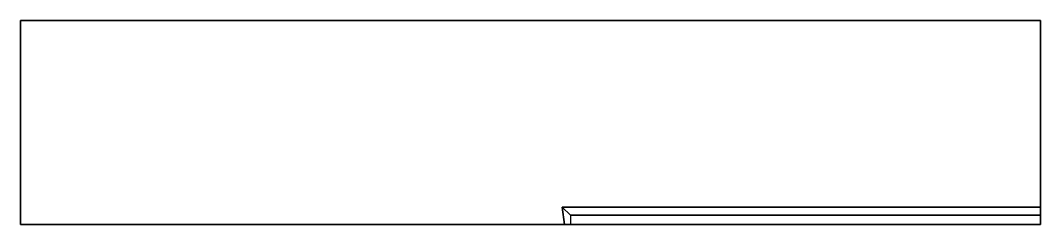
# Model space of a CAD drawing. Header units: inches. Extents: x 0 to 1500, y -300 to 0.
import ezdxf

# ---------------------------------------------------------------- set-up
doc = ezdxf.new("R2010")
doc.units = ezdxf.units.IN
doc.header["$MEASUREMENT"] = 0
doc.layers.add('Painel', color=5, linetype='Continuous')
doc.layers.add('Usinagem', color=2, linetype='Continuous')

msp = doc.modelspace()

# ---------------------------------------------------------------- linework, layer by layer
at = {"layer": 'Painel'}
for p, q in [((1500, -300.2), (800, -300.2)), ((800, -300.2), (800, -300.2, 4))]:
    msp.add_line(p, q, dxfattribs=at)
for points in [[(1500, -0.2, 18), (0, 0, 18), (0, 0), (1500, -0.2)], [(0, 0, 18), (0, -300, 18), (0, -300), (0, 0)], [(0, -300), (1500, -300.2), (1500, -0.2), (0, 0)], [(1500, -300.2, 4), (1500, -300.2), (1500, -0.2), (1500, -274.5, 4)], [(1500, -274.5, 4), (1500, -286.5, 18), (1500, -0.2, 18), (1500, -0.2)], [(1500, -0.2), (1500, -300.2), (1500, -300.2, 4), (1500, -274.5, 4)], [(0, -300.2), (800, -300.2, 0), (808.8, -300.3, 18), (0, -300, 18)], [(800, -300.2, 0), (1500, -300.2), (1500, -300.2, 4), (800, -300.2, 4)]]:
    msp.add_3dface(points, dxfattribs=at)
for points, invisible_edges in [([(808.8, -286.5, 18), (1500, -286.5, 18), (1500, -0.2, 18), (0, 0, 18)], 8), ([(0, -300, 18), (808.8, -300.3, 18), (386.3, -286.5, 18), (0, 0, 18)], 15), ([(808.8, -286.5, 18), (808.7, -300.3, 18), (0, 0, 18), (808.8, -286.5, 18)], 15)]:
    msp.add_3dface(points, dxfattribs=dict(at, invisible_edges=invisible_edges))
at = {"layer": 'Usinagem'}
for points in [[(808.8, -300.3, 18), (800, -300.2, 4), (796.8, -274.5, 4), (808.8, -286.5, 18)], [(800, -300.2, 4), (1500, -300.2, 4), (1500, -274.5, 4), (796.8, -274.5, 4)], [(808.8, -286.5, 18), (796.8, -274.5, 4), (1500, -274.5, 4), (1500, -286.5, 18)]]:
    msp.add_3dface(points, dxfattribs=at)

doc.saveas('drawing.dxf')
